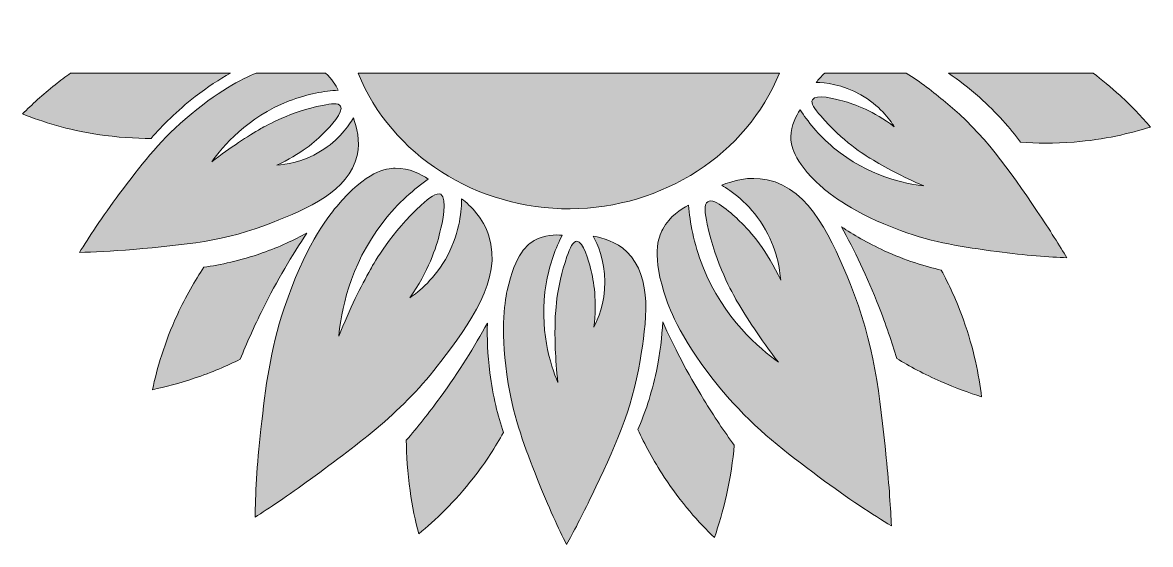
# Model space of a CAD drawing. Header units: inches. Extents: x 1281 to 1465, y 44 to 214.
# Drawn here: x 1281.4 to 1465.5, y 43.9 to 129.1 of the extents above; entities that cross this region are included whole.
import ezdxf

# ---------------------------------------------------------------- set-up
doc = ezdxf.new("R2010")
doc.units = ezdxf.units.IN
doc.header["$MEASUREMENT"] = 0
doc.layers.add('Layer 1', color=7, linetype='Continuous')

# ---------------------------------------------------------------- blocks, each defined once
blk = doc.blocks.new('block 3')
at = {"layer": 'Layer 1', "true_color": 0x965f44}
h = blk.add_hatch(color=25, dxfattribs=at)
h.dxf.hatch_style = 2
edge = h.paths.add_edge_path()
edge.add_spline(control_points=[(1370.27, 173.43), (1355.11, 173.34), (1341.48, 164.5), (1336.12, 151.28), (1359.04, 151.28), (1381.97, 151.28), (1404.9, 151.28), (1399.47, 164.65), (1385.6, 173.52), (1370.27, 173.43)], knot_values=[0, 0, 0, 0, 1, 1, 1, 2, 2, 2, 3, 3, 3, 3], degree=3, periodic=1)
h = blk.add_hatch(color=25, dxfattribs=at)
h.dxf.hatch_style = 2
edge = h.paths.add_edge_path()
edge.add_spline(control_points=[(1370.74, 98.72), (1385.9, 98.81), (1399.53, 107.65), (1404.9, 120.87), (1381.97, 120.87), (1359.04, 120.87), (1336.12, 120.87), (1341.54, 107.5), (1355.41, 98.63), (1370.74, 98.72)], knot_values=[0, 0, 0, 0, 1, 1, 1, 2, 2, 2, 3, 3, 3, 3], degree=3, periodic=1)
at = {"layer": 'Layer 1', "lineweight": 0}
for points in [[(1370.27, 173.43), (1355.11, 173.34), (1341.48, 164.5), (1336.12, 151.28), (1359.04, 151.28), (1381.97, 151.28), (1404.9, 151.28), (1399.47, 164.65), (1385.6, 173.52), (1370.27, 173.43)], [(1370.74, 98.72), (1385.9, 98.81), (1399.53, 107.65), (1404.9, 120.87), (1381.97, 120.87), (1359.04, 120.87), (1336.12, 120.87), (1341.54, 107.5), (1355.41, 98.63), (1370.74, 98.72)]]:
    blk.add_open_spline(points, degree=3, knots=[0, 0, 0, 0, 1, 1, 1, 2, 2, 2, 3, 3, 3, 3], dxfattribs=at)
blk = doc.blocks.new('block 5')
at = {"layer": 'Layer 1', "true_color": 0xfcbc38}
h = blk.add_hatch(color=40, dxfattribs=at)
h.dxf.hatch_style = 2
edge = h.paths.add_edge_path()
edge.add_spline(control_points=[(1307.9, 113.36), (1303.38, 109.43), (1300.62, 105.76), (1297.19, 101.19), (1294.3, 97.35), (1292.12, 93.98), (1290.66, 91.59), (1292.8, 91.64), (1295.85, 91.77), (1299.49, 92.09), (1307.66, 92.81), (1314.54, 93.41), (1322.14, 96.47), (1327.73, 98.72), (1334.66, 101.52), (1335.96, 107.44), (1336.49, 109.87), (1335.91, 112.09), (1335.35, 113.56), (1334.63, 112.34), (1333, 109.94), (1330, 108.1), (1327.04, 106.29), (1324.24, 105.93), (1322.86, 105.85), (1326.71, 107.58), (1329.17, 109.7), (1330.66, 111.24), (1331.46, 112.08), (1333.83, 114.54), (1333.26, 115.49), (1332.93, 116.03), (1331.78, 115.91), (1330.32, 115.61), (1325.09, 114.56), (1321.22, 112.36), (1320.27, 111.81), (1318.11, 110.56), (1315.32, 108.79), (1312.23, 106.39), (1314, 108.84), (1318.02, 113.66), (1324.85, 116.32), (1327.89, 117.5), (1330.68, 117.94), (1332.85, 118.08), (1332.48, 118.88), (1331.84, 119.96), (1330.81, 120.87), (1330.81, 120.87), (1319.49, 120.87), (1319.49, 120.87), (1317.17, 119.94), (1313.14, 117.91), (1307.9, 113.36)], knot_values=[0, 0, 0, 0, 1, 1, 1, 2, 2, 2, 3, 3, 3, 4, 4, 4, 5, 5, 5, 6, 6, 6, 7, 7, 7, 8, 8, 8, 9, 9, 9, 10, 10, 10, 11, 11, 11, 12, 12, 12, 13, 13, 13, 14, 14, 14, 15, 15, 15, 16, 16, 16, 17, 17, 17, 18, 18, 18, 18], degree=3, periodic=1)
h = blk.add_hatch(color=40, dxfattribs=at)
h.dxf.hatch_style = 2
edge = h.paths.add_edge_path()
edge.add_spline(control_points=[(1410.89, 119.34), (1412.28, 119.31), (1415.14, 119.07), (1418.2, 117.32), (1421.21, 115.61), (1422.89, 113.31), (1423.65, 112.12), (1420.27, 114.67), (1417.24, 115.79), (1415.18, 116.34), (1414.08, 116.64), (1410.8, 117.52), (1410.28, 116.53), (1409.98, 115.98), (1410.66, 115.02), (1411.63, 113.88), (1415.12, 109.77), (1418.92, 107.44), (1419.86, 106.88), (1422, 105.59), (1424.89, 104), (1428.47, 102.45), (1425.5, 102.8), (1419.39, 103.97), (1413.74, 108.69), (1411.22, 110.79), (1409.47, 113.04), (1408.27, 114.89), (1407.63, 113.95), (1406.78, 112.4), (1406.76, 110.45), (1406.75, 109.28), (1407.03, 106.61), (1411.59, 102.48), (1413.13, 101.09), (1416.96, 98), (1424.68, 95.17), (1430.27, 93.12), (1434.76, 92.5), (1440.36, 91.73), (1445.07, 91.08), (1449.02, 90.83), (1451.79, 90.72), (1450.68, 92.59), (1449.06, 95.22), (1446.98, 98.29), (1442.31, 105.16), (1438.38, 110.94), (1432, 116.14), (1430.04, 117.74), (1427.88, 119.5), (1425.61, 120.87), (1425.61, 120.87), (1412.31, 120.87), (1412.31, 120.87), (1411.74, 120.35), (1411.26, 119.82), (1410.89, 119.34)], knot_values=[0, 0, 0, 0, 1, 1, 1, 2, 2, 2, 3, 3, 3, 4, 4, 4, 5, 5, 5, 6, 6, 6, 7, 7, 7, 8, 8, 8, 9, 9, 9, 10, 10, 10, 11, 11, 11, 12, 12, 12, 13, 13, 13, 14, 14, 14, 15, 15, 15, 16, 16, 16, 17, 17, 17, 18, 18, 18, 19, 19, 19, 19], degree=3, periodic=1)
h = blk.add_hatch(color=40, dxfattribs=at)
h.dxf.hatch_style = 2
edge = h.paths.add_edge_path()
edge.add_spline(control_points=[(1349.63, 73.78), (1354.15, 79.75), (1359.76, 87.18), (1357.47, 94.28), (1356.53, 97.2), (1354.54, 99.18), (1353.02, 100.37), (1353.02, 98.63), (1352.79, 95.03), (1350.75, 91.15), (1348.74, 87.33), (1345.99, 85.15), (1344.57, 84.18), (1347.58, 88.48), (1348.87, 92.31), (1349.49, 94.91), (1349.83, 96.3), (1350.81, 100.44), (1349.61, 101.08), (1348.94, 101.44), (1347.79, 100.57), (1346.43, 99.32), (1341.54, 94.84), (1338.8, 90.02), (1338.14, 88.82), (1336.62, 86.1), (1334.77, 82.44), (1332.98, 77.91), (1333.33, 81.65), (1334.6, 89.34), (1340.19, 96.55), (1342.68, 99.76), (1345.37, 102.02), (1347.58, 103.56), (1346.43, 104.35), (1344.53, 105.38), (1342.17, 105.35), (1340.75, 105.34), (1337.52, 104.93), (1332.63, 99.11), (1330.98, 97.15), (1327.32, 92.26), (1324.07, 82.51), (1321.71, 75.44), (1321.07, 69.78), (1320.26, 62.72), (1319.58, 56.79), (1319.36, 51.82), (1319.3, 48.34), (1321.53, 49.78), (1324.68, 51.88), (1328.35, 54.56), (1336.56, 60.58), (1343.47, 65.64), (1349.63, 73.78)], knot_values=[0, 0, 0, 0, 1, 1, 1, 2, 2, 2, 3, 3, 3, 4, 4, 4, 5, 5, 5, 6, 6, 6, 7, 7, 7, 8, 8, 8, 9, 9, 9, 10, 10, 10, 11, 11, 11, 12, 12, 12, 13, 13, 13, 14, 14, 14, 15, 15, 15, 16, 16, 16, 17, 17, 17, 18, 18, 18, 18], degree=3, periodic=1)
h = blk.add_hatch(color=40, dxfattribs=at)
h.dxf.hatch_style = 2
edge = h.paths.add_edge_path()
edge.add_spline(control_points=[(1402.87, 103.47), (1399.91, 104.08), (1397.24, 103.29), (1395.47, 102.55), (1396.96, 101.68), (1399.91, 99.7), (1402.22, 95.96), (1404.48, 92.3), (1404.98, 88.79), (1405.11, 87.05), (1402.92, 91.84), (1400.3, 94.88), (1398.39, 96.72), (1397.36, 97.7), (1394.33, 100.62), (1393.19, 99.88), (1392.54, 99.46), (1392.72, 98.01), (1393.11, 96.19), (1394.51, 89.65), (1397.27, 84.83), (1397.96, 83.66), (1399.53, 80.97), (1401.74, 77.51), (1404.72, 73.69), (1401.71, 75.85), (1395.77, 80.78), (1392.39, 89.29), (1390.88, 93.09), (1390.28, 96.59), (1390.06, 99.3), (1388.82, 98.68), (1387, 97.5), (1385.85, 95.4), (1385.16, 94.14), (1383.92, 91.08), (1386.46, 83.87), (1387.32, 81.44), (1389.68, 75.78), (1396.39, 68.08), (1401.25, 62.49), (1405.76, 59.12), (1411.38, 54.92), (1416.1, 51.38), (1420.23, 48.73), (1423.17, 46.95), (1423.05, 49.64), (1422.82, 53.46), (1422.34, 58.04), (1421.27, 68.28), (1420.37, 76.91), (1416.48, 86.38), (1413.62, 93.34), (1410.06, 101.99), (1402.87, 103.47)], knot_values=[0, 0, 0, 0, 1, 1, 1, 2, 2, 2, 3, 3, 3, 4, 4, 4, 5, 5, 5, 6, 6, 6, 7, 7, 7, 8, 8, 8, 9, 9, 9, 10, 10, 10, 11, 11, 11, 12, 12, 12, 13, 13, 13, 14, 14, 14, 15, 15, 15, 16, 16, 16, 17, 17, 17, 18, 18, 18, 18], degree=3, periodic=1)
h = blk.add_hatch(color=40, dxfattribs=at)
h.dxf.hatch_style = 2
edge = h.paths.add_edge_path()
edge.add_spline(control_points=[(1382.16, 73.96), (1383.13, 80), (1384.32, 87.5), (1380, 91.67), (1378.22, 93.38), (1376.05, 94), (1374.52, 94.26), (1375.18, 93.02), (1376.38, 90.36), (1376.39, 86.79), (1376.4, 83.27), (1375.26, 80.64), (1374.62, 79.39), (1375.14, 83.64), (1374.61, 86.88), (1374.07, 88.98), (1373.78, 90.1), (1372.92, 93.44), (1371.82, 93.42), (1371.2, 93.42), (1370.71, 92.34), (1370.22, 90.92), (1368.42, 85.81), (1368.3, 81.29), (1368.28, 80.18), (1368.22, 77.64), (1368.29, 74.3), (1368.73, 70.37), (1367.57, 73.17), (1365.56, 79.16), (1366.82, 86.49), (1367.38, 89.76), (1368.44, 92.43), (1369.43, 94.39), (1368.31, 94.51), (1366.57, 94.49), (1364.89, 93.55), (1363.89, 92.98), (1361.74, 91.42), (1360.46, 85.35), (1360.02, 83.31), (1359.26, 78.38), (1360.64, 70.15), (1361.63, 64.18), (1363.31, 59.89), (1365.41, 54.54), (1367.17, 50.05), (1368.89, 46.42), (1370.16, 43.91), (1371.21, 45.81), (1372.67, 48.55), (1374.27, 51.9), (1377.84, 59.42), (1380.85, 65.74), (1382.16, 73.96)], knot_values=[0, 0, 0, 0, 1, 1, 1, 2, 2, 2, 3, 3, 3, 4, 4, 4, 5, 5, 5, 6, 6, 6, 7, 7, 7, 8, 8, 8, 9, 9, 9, 10, 10, 10, 11, 11, 11, 12, 12, 12, 13, 13, 13, 14, 14, 14, 15, 15, 15, 16, 16, 16, 17, 17, 17, 18, 18, 18, 18], degree=3, periodic=1)
at = {"layer": 'Layer 1', "lineweight": 0}
for points, knots in [([(1307.9, 113.36), (1303.38, 109.43), (1300.62, 105.76), (1297.19, 101.19), (1294.3, 97.35), (1292.12, 93.98), (1290.66, 91.59), (1292.8, 91.64), (1295.85, 91.77), (1299.49, 92.09), (1307.66, 92.81), (1314.54, 93.41), (1322.14, 96.47), (1327.73, 98.72), (1334.66, 101.52), (1335.96, 107.44), (1336.49, 109.87), (1335.91, 112.09), (1335.35, 113.56), (1334.63, 112.34), (1333, 109.94), (1330, 108.1), (1327.04, 106.29), (1324.24, 105.93), (1322.86, 105.85), (1326.71, 107.58), (1329.17, 109.7), (1330.66, 111.24), (1331.46, 112.08), (1333.83, 114.54), (1333.26, 115.49), (1332.93, 116.03), (1331.78, 115.91), (1330.32, 115.61), (1325.09, 114.56), (1321.22, 112.36), (1320.27, 111.81), (1318.11, 110.56), (1315.32, 108.79), (1312.23, 106.39), (1314, 108.84), (1318.02, 113.66), (1324.85, 116.32), (1327.89, 117.5), (1330.68, 117.94), (1332.85, 118.08), (1332.48, 118.88), (1331.84, 119.96), (1330.81, 120.87), (1330.81, 120.87), (1319.49, 120.87), (1319.49, 120.87), (1317.17, 119.94), (1313.14, 117.91), (1307.9, 113.36)], [0, 0, 0, 0, 1, 1, 1, 2, 2, 2, 3, 3, 3, 4, 4, 4, 5, 5, 5, 6, 6, 6, 7, 7, 7, 8, 8, 8, 9, 9, 9, 10, 10, 10, 11, 11, 11, 12, 12, 12, 13, 13, 13, 14, 14, 14, 15, 15, 15, 16, 16, 16, 17, 17, 17, 18, 18, 18, 18]), ([(1410.89, 119.34), (1412.28, 119.31), (1415.14, 119.07), (1418.2, 117.32), (1421.21, 115.61), (1422.89, 113.31), (1423.65, 112.12), (1420.27, 114.67), (1417.24, 115.79), (1415.18, 116.34), (1414.08, 116.64), (1410.8, 117.52), (1410.28, 116.53), (1409.98, 115.98), (1410.66, 115.02), (1411.63, 113.88), (1415.12, 109.77), (1418.92, 107.44), (1419.86, 106.88), (1422, 105.59), (1424.89, 104), (1428.47, 102.45), (1425.5, 102.8), (1419.39, 103.97), (1413.74, 108.69), (1411.22, 110.79), (1409.47, 113.04), (1408.27, 114.89), (1407.63, 113.95), (1406.78, 112.4), (1406.76, 110.45), (1406.75, 109.28), (1407.03, 106.61), (1411.59, 102.48), (1413.13, 101.09), (1416.96, 98), (1424.68, 95.17), (1430.27, 93.12), (1434.76, 92.5), (1440.36, 91.73), (1445.07, 91.08), (1449.02, 90.83), (1451.79, 90.72), (1450.68, 92.59), (1449.06, 95.22), (1446.98, 98.29), (1442.31, 105.16), (1438.38, 110.94), (1432, 116.14), (1430.04, 117.74), (1427.88, 119.5), (1425.61, 120.87), (1425.61, 120.87), (1412.31, 120.87), (1412.31, 120.87), (1411.74, 120.35), (1411.26, 119.82), (1410.89, 119.34)], [0, 0, 0, 0, 1, 1, 1, 2, 2, 2, 3, 3, 3, 4, 4, 4, 5, 5, 5, 6, 6, 6, 7, 7, 7, 8, 8, 8, 9, 9, 9, 10, 10, 10, 11, 11, 11, 12, 12, 12, 13, 13, 13, 14, 14, 14, 15, 15, 15, 16, 16, 16, 17, 17, 17, 18, 18, 18, 19, 19, 19, 19]), ([(1349.63, 73.78), (1354.15, 79.75), (1359.76, 87.18), (1357.47, 94.28), (1356.53, 97.2), (1354.54, 99.18), (1353.02, 100.37), (1353.02, 98.63), (1352.79, 95.03), (1350.75, 91.15), (1348.74, 87.33), (1345.99, 85.15), (1344.57, 84.18), (1347.58, 88.48), (1348.87, 92.31), (1349.49, 94.91), (1349.83, 96.3), (1350.81, 100.44), (1349.61, 101.08), (1348.94, 101.44), (1347.79, 100.57), (1346.43, 99.32), (1341.54, 94.84), (1338.8, 90.02), (1338.14, 88.82), (1336.62, 86.1), (1334.77, 82.44), (1332.98, 77.91), (1333.33, 81.65), (1334.6, 89.34), (1340.19, 96.55), (1342.68, 99.76), (1345.37, 102.02), (1347.58, 103.56), (1346.43, 104.35), (1344.53, 105.38), (1342.17, 105.35), (1340.75, 105.34), (1337.52, 104.93), (1332.63, 99.11), (1330.98, 97.15), (1327.32, 92.26), (1324.07, 82.51), (1321.71, 75.44), (1321.07, 69.78), (1320.26, 62.72), (1319.58, 56.79), (1319.36, 51.82), (1319.3, 48.34), (1321.53, 49.78), (1324.68, 51.88), (1328.35, 54.56), (1336.56, 60.58), (1343.47, 65.64), (1349.63, 73.78)], [0, 0, 0, 0, 1, 1, 1, 2, 2, 2, 3, 3, 3, 4, 4, 4, 5, 5, 5, 6, 6, 6, 7, 7, 7, 8, 8, 8, 9, 9, 9, 10, 10, 10, 11, 11, 11, 12, 12, 12, 13, 13, 13, 14, 14, 14, 15, 15, 15, 16, 16, 16, 17, 17, 17, 18, 18, 18, 18]), ([(1402.87, 103.47), (1399.91, 104.08), (1397.24, 103.29), (1395.47, 102.55), (1396.96, 101.68), (1399.91, 99.7), (1402.22, 95.96), (1404.48, 92.3), (1404.98, 88.79), (1405.11, 87.05), (1402.92, 91.84), (1400.3, 94.88), (1398.39, 96.72), (1397.36, 97.7), (1394.33, 100.62), (1393.19, 99.88), (1392.54, 99.46), (1392.72, 98.01), (1393.11, 96.19), (1394.51, 89.65), (1397.27, 84.83), (1397.96, 83.66), (1399.53, 80.97), (1401.74, 77.51), (1404.72, 73.69), (1401.71, 75.85), (1395.77, 80.78), (1392.39, 89.29), (1390.88, 93.09), (1390.28, 96.59), (1390.06, 99.3), (1388.82, 98.68), (1387, 97.5), (1385.85, 95.4), (1385.16, 94.14), (1383.92, 91.08), (1386.46, 83.87), (1387.32, 81.44), (1389.68, 75.78), (1396.39, 68.08), (1401.25, 62.49), (1405.76, 59.12), (1411.38, 54.92), (1416.1, 51.38), (1420.23, 48.73), (1423.17, 46.95), (1423.05, 49.64), (1422.82, 53.46), (1422.34, 58.04), (1421.27, 68.28), (1420.37, 76.91), (1416.48, 86.38), (1413.62, 93.34), (1410.06, 101.99), (1402.87, 103.47)], [0, 0, 0, 0, 1, 1, 1, 2, 2, 2, 3, 3, 3, 4, 4, 4, 5, 5, 5, 6, 6, 6, 7, 7, 7, 8, 8, 8, 9, 9, 9, 10, 10, 10, 11, 11, 11, 12, 12, 12, 13, 13, 13, 14, 14, 14, 15, 15, 15, 16, 16, 16, 17, 17, 17, 18, 18, 18, 18]), ([(1382.16, 73.96), (1383.13, 80), (1384.32, 87.5), (1380, 91.67), (1378.22, 93.38), (1376.05, 94), (1374.52, 94.26), (1375.18, 93.02), (1376.38, 90.36), (1376.39, 86.79), (1376.4, 83.27), (1375.26, 80.64), (1374.62, 79.39), (1375.14, 83.64), (1374.61, 86.88), (1374.07, 88.98), (1373.78, 90.1), (1372.92, 93.44), (1371.82, 93.42), (1371.2, 93.42), (1370.71, 92.34), (1370.22, 90.92), (1368.42, 85.81), (1368.3, 81.29), (1368.28, 80.18), (1368.22, 77.64), (1368.29, 74.3), (1368.73, 70.37), (1367.57, 73.17), (1365.56, 79.16), (1366.82, 86.49), (1367.38, 89.76), (1368.44, 92.43), (1369.43, 94.39), (1368.31, 94.51), (1366.57, 94.49), (1364.89, 93.55), (1363.89, 92.98), (1361.74, 91.42), (1360.46, 85.35), (1360.02, 83.31), (1359.26, 78.38), (1360.64, 70.15), (1361.63, 64.18), (1363.31, 59.89), (1365.41, 54.54), (1367.17, 50.05), (1368.89, 46.42), (1370.16, 43.91), (1371.21, 45.81), (1372.67, 48.55), (1374.27, 51.9), (1377.84, 59.42), (1380.85, 65.74), (1382.16, 73.96)], [0, 0, 0, 0, 1, 1, 1, 2, 2, 2, 3, 3, 3, 4, 4, 4, 5, 5, 5, 6, 6, 6, 7, 7, 7, 8, 8, 8, 9, 9, 9, 10, 10, 10, 11, 11, 11, 12, 12, 12, 13, 13, 13, 14, 14, 14, 15, 15, 15, 16, 16, 16, 17, 17, 17, 18, 18, 18, 18])]:
    blk.add_open_spline(points, degree=3, knots=knots, dxfattribs=at)
blk = doc.blocks.new('block 6')
at = {"layer": 'Layer 1', "true_color": 0xfed527}
h = blk.add_hatch(color=40, dxfattribs=at)
h.dxf.hatch_style = 2
edge = h.paths.add_edge_path()
edge.add_spline(control_points=[(1286.66, 118.97), (1284.63, 117.35), (1282.86, 115.73), (1281.35, 114.21), (1284.6, 112.91), (1288.73, 111.61), (1293.61, 110.86), (1296.83, 110.37), (1299.77, 110.2), (1302.33, 110.22), (1304.14, 112.31), (1306.52, 114.7), (1309.53, 117.04), (1311.55, 118.6), (1313.49, 119.85), (1315.27, 120.87), (1315.27, 120.87), (1289.2, 120.87), (1289.2, 120.87), (1288.37, 120.28), (1287.52, 119.65), (1286.66, 118.97)], knot_values=[0, 0, 0, 0, 1, 1, 1, 2, 2, 2, 3, 3, 3, 4, 4, 4, 5, 5, 5, 6, 6, 6, 7, 7, 7, 7], degree=3, periodic=1)
h = blk.add_hatch(color=40, dxfattribs=at)
h.dxf.hatch_style = 2
edge = h.paths.add_edge_path()
edge.add_spline(control_points=[(1444.26, 109.6), (1446.81, 109.4), (1449.75, 109.35), (1453, 109.61), (1457.92, 110.01), (1462.13, 111.01), (1465.46, 112.07), (1464.06, 113.7), (1462.41, 115.44), (1460.49, 117.2), (1458.98, 118.59), (1457.51, 119.8), (1456.09, 120.87), (1456.09, 120.87), (1432.51, 120.87), (1432.51, 120.87), (1434.1, 119.78), (1435.8, 118.48), (1437.54, 116.92), (1440.39, 114.37), (1442.59, 111.82), (1444.26, 109.6)], knot_values=[0, 0, 0, 0, 1, 1, 1, 2, 2, 2, 3, 3, 3, 4, 4, 4, 5, 5, 5, 6, 6, 6, 7, 7, 7, 7], degree=3, periodic=1)
h = blk.add_hatch(color=40, dxfattribs=at)
h.dxf.hatch_style = 2
edge = h.paths.add_edge_path()
edge.add_spline(control_points=[(1424.06, 74.27), (1426.11, 73.02), (1428.51, 71.71), (1431.26, 70.5), (1433.63, 69.45), (1435.87, 68.65), (1437.9, 68.02), (1437.47, 71.54), (1436.62, 75.86), (1434.93, 80.59), (1433.82, 83.71), (1432.55, 86.41), (1431.32, 88.7), (1428.65, 89.32), (1425.45, 90.3), (1421.99, 91.88), (1419.27, 93.13), (1416.94, 94.5), (1415.02, 95.78), (1417.1, 91.99), (1419.2, 87.65), (1421.12, 82.75), (1422.27, 79.8), (1423.24, 76.97), (1424.06, 74.27)], knot_values=[0, 0, 0, 0, 1, 1, 1, 2, 2, 2, 3, 3, 3, 4, 4, 4, 5, 5, 5, 6, 6, 6, 7, 7, 7, 8, 8, 8, 8], degree=3, periodic=1)
h = blk.add_hatch(color=40, dxfattribs=at)
h.dxf.hatch_style = 2
edge = h.paths.add_edge_path()
edge.add_spline(control_points=[(1316.89, 74.15), (1317.94, 76.76), (1319.15, 79.5), (1320.56, 82.33), (1322.9, 87.03), (1325.37, 91.17), (1327.77, 94.76), (1325.74, 93.65), (1323.31, 92.5), (1320.48, 91.5), (1316.9, 90.24), (1313.63, 89.55), (1310.92, 89.17), (1309.49, 87.01), (1307.99, 84.43), (1306.62, 81.42), (1304.52, 76.87), (1303.3, 72.64), (1302.56, 69.18), (1304.64, 69.61), (1306.94, 70.21), (1309.39, 71.04), (1312.24, 72), (1314.74, 73.08), (1316.89, 74.15)], knot_values=[0, 0, 0, 0, 1, 1, 1, 2, 2, 2, 3, 3, 3, 4, 4, 4, 5, 5, 5, 6, 6, 6, 7, 7, 7, 8, 8, 8, 8], degree=3, periodic=1)
h = blk.add_hatch(color=40, dxfattribs=at)
h.dxf.hatch_style = 2
edge = h.paths.add_edge_path()
edge.add_spline(control_points=[(1354.96, 54.8), (1356.99, 57.4), (1358.59, 59.92), (1359.85, 62.19), (1358.97, 64.83), (1358.12, 68.12), (1357.63, 71.95), (1357.24, 74.96), (1357.16, 77.7), (1357.23, 80.04), (1355.15, 76.25), (1352.62, 72.15), (1349.53, 67.92), (1347.67, 65.37), (1345.81, 63.04), (1343.99, 60.92), (1344.01, 58.49), (1344.18, 55.72), (1344.6, 52.7), (1344.97, 50.09), (1345.47, 47.73), (1346.02, 45.64), (1348.73, 47.86), (1351.89, 50.86), (1354.96, 54.8)], knot_values=[0, 0, 0, 0, 1, 1, 1, 2, 2, 2, 3, 3, 3, 4, 4, 4, 5, 5, 5, 6, 6, 6, 7, 7, 7, 8, 8, 8, 8], degree=3, periodic=1)
h = blk.add_hatch(color=40, dxfattribs=at)
h.dxf.hatch_style = 2
edge = h.paths.add_edge_path()
edge.add_spline(control_points=[(1384.81, 72.22), (1384.02, 68.44), (1382.9, 65.24), (1381.81, 62.68), (1382.89, 60.31), (1384.29, 57.67), (1386.09, 54.91), (1388.84, 50.73), (1391.75, 47.48), (1394.28, 45.04), (1394.99, 47.08), (1395.68, 49.39), (1396.26, 51.96), (1396.92, 54.93), (1397.31, 57.68), (1397.52, 60.1), (1395.88, 62.36), (1394.21, 64.84), (1392.56, 67.54), (1389.82, 72.01), (1387.62, 76.3), (1385.85, 80.25), (1385.73, 77.91), (1385.44, 75.2), (1384.81, 72.22)], knot_values=[0, 0, 0, 0, 1, 1, 1, 2, 2, 2, 3, 3, 3, 4, 4, 4, 5, 5, 5, 6, 6, 6, 7, 7, 7, 8, 8, 8, 8], degree=3, periodic=1)
at = {"layer": 'Layer 1', "lineweight": 0}
for points, knots in [([(1286.66, 118.97), (1284.63, 117.35), (1282.86, 115.73), (1281.35, 114.21), (1284.6, 112.91), (1288.73, 111.61), (1293.61, 110.86), (1296.83, 110.37), (1299.77, 110.2), (1302.33, 110.22), (1304.14, 112.31), (1306.52, 114.7), (1309.53, 117.04), (1311.55, 118.6), (1313.49, 119.85), (1315.27, 120.87), (1315.27, 120.87), (1289.2, 120.87), (1289.2, 120.87), (1288.37, 120.28), (1287.52, 119.65), (1286.66, 118.97)], [0, 0, 0, 0, 1, 1, 1, 2, 2, 2, 3, 3, 3, 4, 4, 4, 5, 5, 5, 6, 6, 6, 7, 7, 7, 7]), ([(1444.26, 109.6), (1446.81, 109.4), (1449.75, 109.35), (1453, 109.61), (1457.92, 110.01), (1462.13, 111.01), (1465.46, 112.07), (1464.06, 113.7), (1462.41, 115.44), (1460.49, 117.2), (1458.98, 118.59), (1457.51, 119.8), (1456.09, 120.87), (1456.09, 120.87), (1432.51, 120.87), (1432.51, 120.87), (1434.1, 119.78), (1435.8, 118.48), (1437.54, 116.92), (1440.39, 114.37), (1442.59, 111.82), (1444.26, 109.6)], [0, 0, 0, 0, 1, 1, 1, 2, 2, 2, 3, 3, 3, 4, 4, 4, 5, 5, 5, 6, 6, 6, 7, 7, 7, 7]), ([(1424.06, 74.27), (1426.11, 73.02), (1428.51, 71.71), (1431.26, 70.5), (1433.63, 69.45), (1435.87, 68.65), (1437.9, 68.02), (1437.47, 71.54), (1436.62, 75.86), (1434.93, 80.59), (1433.82, 83.71), (1432.55, 86.41), (1431.32, 88.7), (1428.65, 89.32), (1425.45, 90.3), (1421.99, 91.88), (1419.27, 93.13), (1416.94, 94.5), (1415.02, 95.78), (1417.1, 91.99), (1419.2, 87.65), (1421.12, 82.75), (1422.27, 79.8), (1423.24, 76.97), (1424.06, 74.27)], [0, 0, 0, 0, 1, 1, 1, 2, 2, 2, 3, 3, 3, 4, 4, 4, 5, 5, 5, 6, 6, 6, 7, 7, 7, 8, 8, 8, 8]), ([(1316.89, 74.15), (1317.94, 76.76), (1319.15, 79.5), (1320.56, 82.33), (1322.9, 87.03), (1325.37, 91.17), (1327.77, 94.76), (1325.74, 93.65), (1323.31, 92.5), (1320.48, 91.5), (1316.9, 90.24), (1313.63, 89.55), (1310.92, 89.17), (1309.49, 87.01), (1307.99, 84.43), (1306.62, 81.42), (1304.52, 76.87), (1303.3, 72.64), (1302.56, 69.18), (1304.64, 69.61), (1306.94, 70.21), (1309.39, 71.04), (1312.24, 72), (1314.74, 73.08), (1316.89, 74.15)], [0, 0, 0, 0, 1, 1, 1, 2, 2, 2, 3, 3, 3, 4, 4, 4, 5, 5, 5, 6, 6, 6, 7, 7, 7, 8, 8, 8, 8]), ([(1354.96, 54.8), (1356.99, 57.4), (1358.59, 59.92), (1359.85, 62.19), (1358.97, 64.83), (1358.12, 68.12), (1357.63, 71.95), (1357.24, 74.96), (1357.16, 77.7), (1357.23, 80.04), (1355.15, 76.25), (1352.62, 72.15), (1349.53, 67.92), (1347.67, 65.37), (1345.81, 63.04), (1343.99, 60.92), (1344.01, 58.49), (1344.18, 55.72), (1344.6, 52.7), (1344.97, 50.09), (1345.47, 47.73), (1346.02, 45.64), (1348.73, 47.86), (1351.89, 50.86), (1354.96, 54.8)], [0, 0, 0, 0, 1, 1, 1, 2, 2, 2, 3, 3, 3, 4, 4, 4, 5, 5, 5, 6, 6, 6, 7, 7, 7, 8, 8, 8, 8]), ([(1384.81, 72.22), (1384.02, 68.44), (1382.9, 65.24), (1381.81, 62.68), (1382.89, 60.31), (1384.29, 57.67), (1386.09, 54.91), (1388.84, 50.73), (1391.75, 47.48), (1394.28, 45.04), (1394.99, 47.08), (1395.68, 49.39), (1396.26, 51.96), (1396.92, 54.93), (1397.31, 57.68), (1397.52, 60.1), (1395.88, 62.36), (1394.21, 64.84), (1392.56, 67.54), (1389.82, 72.01), (1387.62, 76.3), (1385.85, 80.25), (1385.73, 77.91), (1385.44, 75.2), (1384.81, 72.22)], [0, 0, 0, 0, 1, 1, 1, 2, 2, 2, 3, 3, 3, 4, 4, 4, 5, 5, 5, 6, 6, 6, 7, 7, 7, 8, 8, 8, 8])]:
    blk.add_open_spline(points, degree=3, knots=knots, dxfattribs=at)
blk = doc.blocks.new('block 2')
at = {"layer": 'Layer 1'}
for name in ['block 3', 'block 6', 'block 5']:
    blk.add_blockref(name, (0, 0), dxfattribs=at)

msp = doc.modelspace()

# ---------------------------------------------------------------- block references
at = {"layer": 'Layer 1'}
msp.add_blockref('block 2', (0, 0), dxfattribs=at)

doc.saveas('drawing.dxf')
